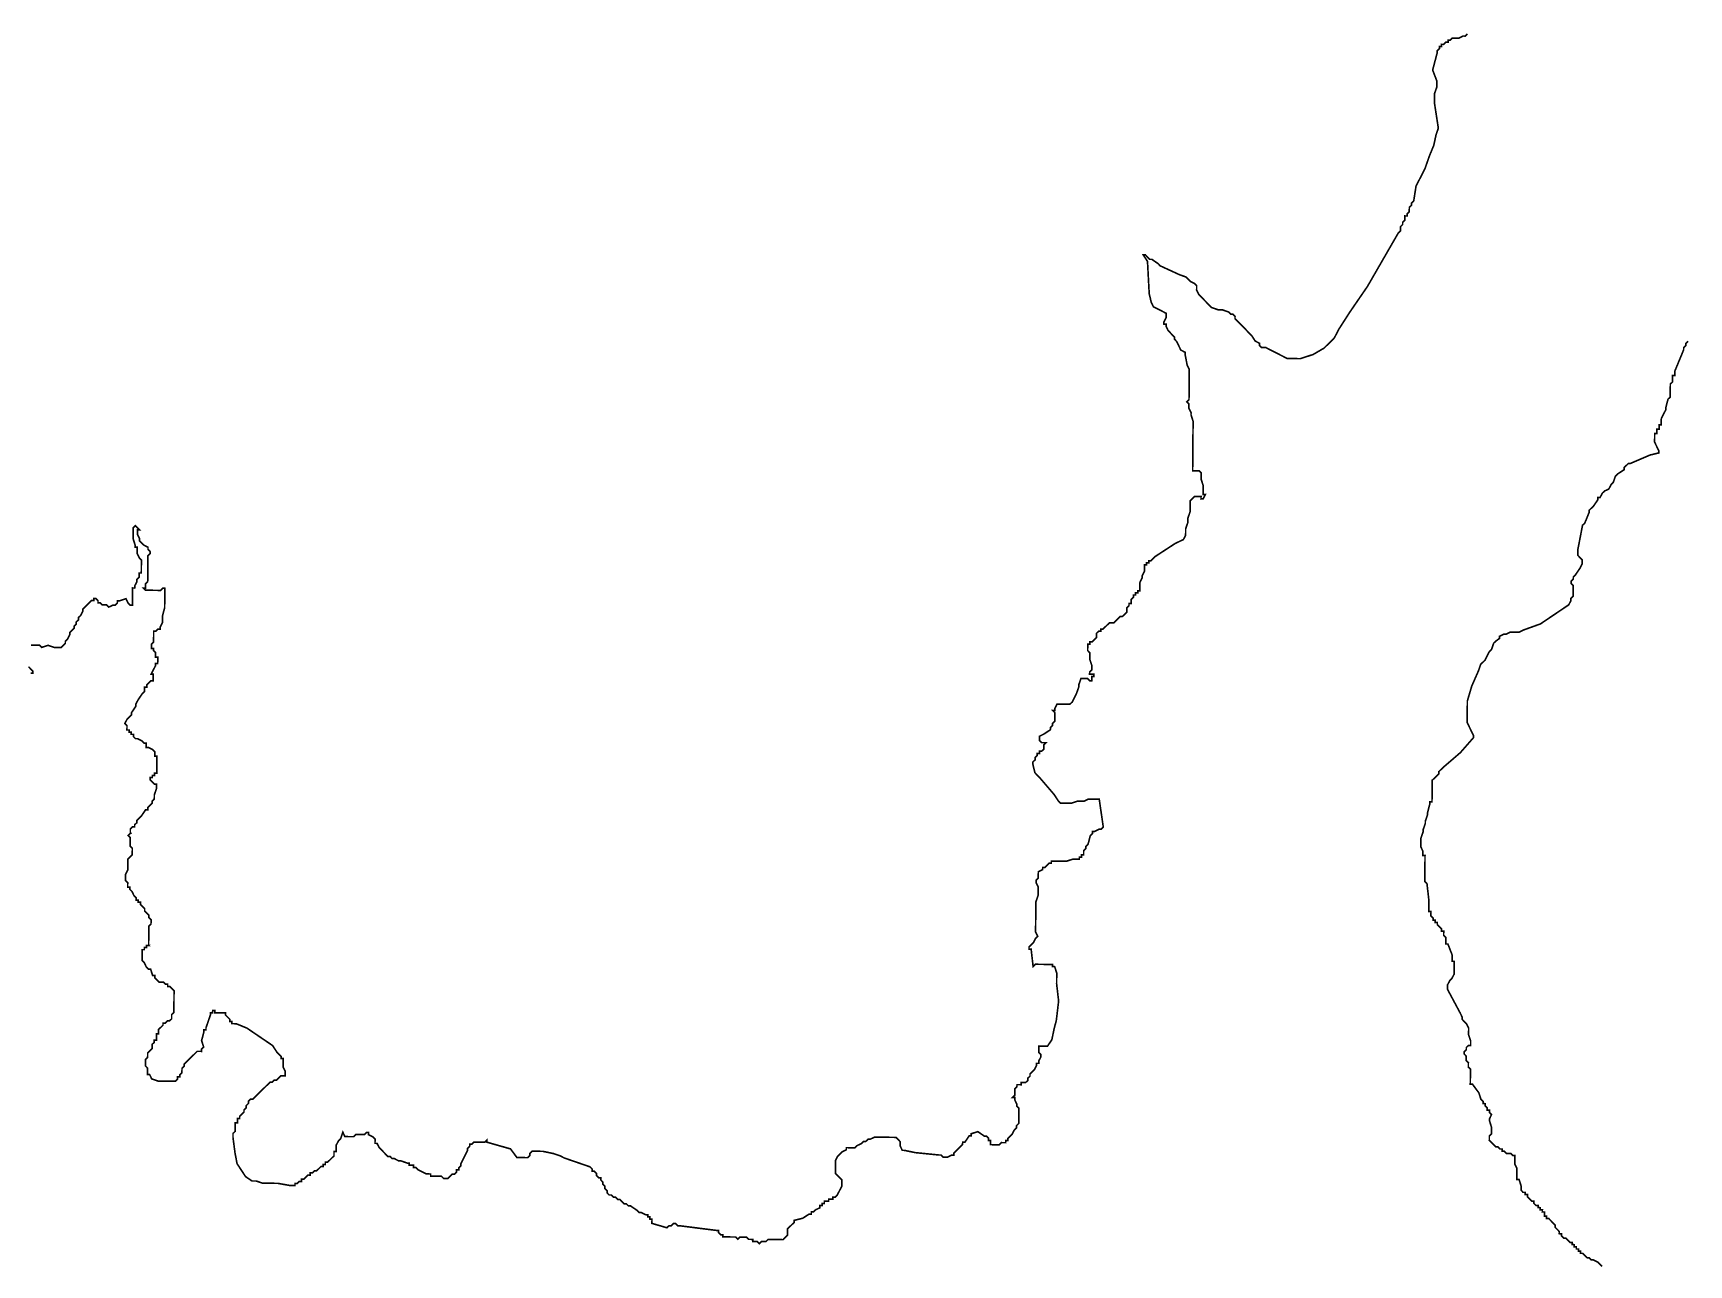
# Model space of a CAD drawing. Header units: metres. Extents: x 273899 to 302286, y 1977397 to 2102169.
# Drawn here: x 298751 to 301835, y 1989473 to 1991768 of the extents above; entities that cross this region are included whole.
import ezdxf

# ---------------------------------------------------------------- set-up
doc = ezdxf.new("R2010")
doc.units = ezdxf.units.M
doc.header["$MEASUREMENT"] = 0
doc.layers.add('HAZARDS LINE', color=1, linetype='Continuous')

msp = doc.modelspace()

# ---------------------------------------------------------------- linework, layer by layer
at = {"layer": 'HAZARDS LINE', "lineweight": 18}
for points in [[(301422.6, 1991766.1, 3.01, 3.01, 0), (301418.5, 1991762.1, 3.01, 3.01, 0), (301414.5, 1991762.2, 3.01, 3.01, 0), (301406.4, 1991758.3, 3.01, 3.01, 0), (301394.4, 1991758.4, 3.01, 3.01, 0), (301390.4, 1991754.5, 3.01, 3.01, 0), (301386.3, 1991754.5, 3.01, 3.01, 0), (301386.3, 1991750.5, 3.01, 3.01, 0), (301382.3, 1991750.6, 3.01, 3.01, 0), (301378.2, 1991746.6, 3.01, 3.01, 0), (301374.2, 1991746.7, 3.01, 3.01, 0), (301374.2, 1991742.7, 3.01, 3.01, 0), (301370.2, 1991742.7, 3.01, 3.01, 0), (301370.1, 1991738.7, 3.01, 3.01, 0), (301366.1, 1991734.8, 3.01, 3.01, 0), (301366, 1991730.7, 3.01, 3.01, 0), (301357.6, 1991698.8, 3.01, 3.01, 0), (301365.3, 1991678.7, 3.01, 3.01, 0), (301365.2, 1991666.6, 3.01, 3.01, 0), (301361, 1991654.7, 3.01, 3.01, 0), (301360.8, 1991638.6, 3.01, 3.01, 0), (301364.5, 1991614.5, 3.01, 3.01, 0), (301368.2, 1991590.5, 3.01, 3.01, 0), (301364, 1991578.5, 3.01, 3.01, 0), (301359.7, 1991558.5, 3.01, 3.01, 0), (301351.5, 1991538.6, 3.01, 3.01, 0), (301343.1, 1991514.6, 3.01, 3.01, 0), (301326.7, 1991482.8, 3.01, 3.01, 0), (301322.3, 1991454.8, 3.01, 3.01, 0), (301318.3, 1991450.8, 3.01, 3.01, 0), (301318.2, 1991446.8, 3.01, 3.01, 0), (301314.2, 1991442.9, 3.01, 3.01, 0), (301314, 1991434.9, 3.01, 3.01, 0), (301310, 1991430.9, 3.01, 3.01, 0), (301309.9, 1991426.9, 3.01, 3.01, 0), (301305.9, 1991427, 3.01, 3.01, 0), (301305.8, 1991418.9, 3.01, 3.01, 0), (301301.8, 1991415, 3.01, 3.01, 0), (301301.7, 1991411, 3.01, 3.01, 0), (301297.7, 1991407, 3.01, 3.01, 0), (301297.5, 1991399, 3.01, 3.01, 0), (301293.5, 1991395.1, 3.01, 3.01, 0), (301236.1, 1991295.6, 3.01, 3.01, 0), (301203.4, 1991248, 3.01, 3.01, 0), (301183, 1991216.2, 3.01, 3.01, 0), (301174.7, 1991200.2, 3.01, 3.01, 0), (301171.4, 1991196.7, 3.01, 3.01, 0), (301155.3, 1991180.8, 3.01, 3.01, 0), (301135.1, 1991169, 3.01, 3.01, 0), (301111, 1991161.2, 3.01, 3.01, 0), (301086.9, 1991161.4, 3.01, 3.01, 0), (301079, 1991165.5, 3.01, 3.01, 0), (301063, 1991173.6, 3.01, 3.01, 0), (301047.1, 1991181.8, 3.01, 3.01, 0), (301039, 1991181.9, 3.01, 3.01, 0), (301035.1, 1991185.9, 3.01, 3.01, 0), (301035.1, 1991189.9, 3.01, 3.01, 0), (301027.1, 1991194, 3.01, 3.01, 0), (301021.1, 1991203.5, 3.01, 3.01, 0), (301017.2, 1991207.5, 3.01, 3.01, 0), (301009.3, 1991215.7, 3.01, 3.01, 0), (301001.4, 1991223.8, 3.01, 3.01, 0), (300997.4, 1991227.8, 3.01, 3.01, 0), (300989.5, 1991236, 3.01, 3.01, 0), (300989.6, 1991240, 3.01, 3.01, 0), (300985.6, 1991244, 3.01, 3.01, 0), (300981.6, 1991244.1, 3.01, 3.01, 0), (300977.6, 1991248.1, 3.01, 3.01, 0), (300965.7, 1991252.3, 3.01, 3.01, 0), (300957.7, 1991252.4, 3.01, 3.01, 0), (300945.7, 1991256.6, 3.01, 3.01, 0), (300925.9, 1991276.9, 3.01, 3.01, 0), (300922, 1991280.9, 3.01, 3.01, 0), (300918.1, 1991289, 3.01, 3.01, 0), (300918.2, 1991297, 3.01, 3.01, 0), (300914.2, 1991301.1, 3.01, 3.01, 0), (300906.3, 1991305.2, 3.01, 3.01, 0), (300898.4, 1991313.3, 3.01, 3.01, 0), (300886.4, 1991317.5, 3.01, 3.01, 0), (300850.5, 1991334, 3.01, 3.01, 0), (300846.6, 1991338, 3.01, 3.01, 0), (300834.7, 1991346.2, 3.01, 3.01, 0), (300830.7, 1991346.2, 3.01, 3.01, 0), (300826.7, 1991350.3, 3.01, 3.01, 0), (300822.8, 1991354.4, 3.01, 3.01, 0), (300818.8, 1991354.4, 3.01, 3.01, 0), (300826.6, 1991342.3, 3.01, 3.01, 0), (300829.8, 1991282.1, 3.01, 3.01, 0), (300833.6, 1991266.1, 3.01, 3.01, 0), (300837.5, 1991258, 3.01, 3.01, 0), (300845.5, 1991253.9, 3.01, 3.01, 0), (300861.4, 1991245.7, 3.01, 3.01, 0), (300861.3, 1991237.6, 3.01, 3.01, 0), (300857.2, 1991229.7, 3.01, 3.01, 0), (300857.1, 1991225.7, 3.01, 3.01, 0), (300861.2, 1991225.6, 3.01, 3.01, 0), (300861.1, 1991221.6, 3.01, 3.01, 0), (300865, 1991213.5, 3.01, 3.01, 0), (300869, 1991209.5, 3.01, 3.01, 0), (300872.9, 1991205.4, 3.01, 3.01, 0), (300876.9, 1991201.4, 3.01, 3.01, 0), (300876.8, 1991197.4, 3.01, 3.01, 0), (300880.8, 1991193.3, 3.01, 3.01, 0), (300888.7, 1991177.2, 3.01, 3.01, 0), (300896.7, 1991173.1, 3.01, 3.01, 0), (300896.6, 1991169.1, 3.01, 3.01, 0), (300900.5, 1991149.1, 3.01, 3.01, 0), (300904.4, 1991141, 3.01, 3.01, 0), (300903.9, 1991084.9, 3.01, 3.01, 0), (300899.8, 1991080.9, 3.01, 3.01, 0), (300903.8, 1991076.9, 3.01, 3.01, 0), (300903.7, 1991068.8, 3.01, 3.01, 0), (300907.7, 1991060.8, 3.01, 3.01, 0), (300907.6, 1991056.8, 3.01, 3.01, 0), (300911.5, 1991044.7, 3.01, 3.01, 0), (300910.7, 1990952.5, 3.01, 3.01, 0), (300922.7, 1990952.4, 3.01, 3.01, 0), (300926.7, 1990948.4, 3.01, 3.01, 0), (300926.6, 1990936.3, 3.01, 3.01, 0), (300930.5, 1990924.3, 3.01, 3.01, 0), (300930.3, 1990908.2, 3.01, 3.01, 0), (300934.3, 1990908.2, 3.01, 3.01, 0), (300930.2, 1990900.2, 3.01, 3.01, 0), (300926.2, 1990900.3, 3.01, 3.01, 0), (300926.3, 1990904.3, 3.01, 3.01, 0), (300914.2, 1990904.4, 3.01, 3.01, 0), (300910.2, 1990900.4, 3.01, 3.01, 0), (300906.2, 1990896.4, 3.01, 3.01, 0), (300906, 1990876.4, 3.01, 3.01, 0), (300901.9, 1990864.4, 3.01, 3.01, 0), (300901.8, 1990856.4, 3.01, 3.01, 0), (300897.7, 1990844.4, 3.01, 3.01, 0), (300897.6, 1990832.4, 3.01, 3.01, 0), (300893.5, 1990824.4, 3.01, 3.01, 0), (300877.4, 1990816.5, 3.01, 3.01, 0), (300841.1, 1990792.8, 3.01, 3.01, 0), (300833, 1990784.9, 3.01, 3.01, 0), (300829, 1990784.9, 3.01, 3.01, 0), (300828.9, 1990780.9, 3.01, 3.01, 0), (300824.9, 1990780.9, 3.01, 3.01, 0), (300824.9, 1990776.9, 3.01, 3.01, 0), (300820.9, 1990777, 3.01, 3.01, 0), (300820.8, 1990764.9, 3.01, 3.01, 0), (300816.7, 1990757, 3.01, 3.01, 0), (300816.7, 1990752.9, 3.01, 3.01, 0), (300812.6, 1990745, 3.01, 3.01, 0), (300812.4, 1990728.9, 3.01, 3.01, 0), (300808.4, 1990729, 3.01, 3.01, 0), (300808.4, 1990725, 3.01, 3.01, 0), (300804.4, 1990725, 3.01, 3.01, 0), (300804.3, 1990721, 3.01, 3.01, 0), (300800.3, 1990721, 3.01, 3.01, 0), (300800.3, 1990717, 3.01, 3.01, 0), (300796.3, 1990713, 3.01, 3.01, 0), (300796.2, 1990705, 3.01, 3.01, 0), (300792.2, 1990705.1, 3.01, 3.01, 0), (300792.1, 1990701.1, 3.01, 3.01, 0), (300788.1, 1990697.1, 3.01, 3.01, 0), (300788, 1990689.1, 3.01, 3.01, 0), (300784, 1990685.1, 3.01, 3.01, 0), (300779.9, 1990681.1, 3.01, 3.01, 0), (300775.9, 1990681.2, 3.01, 3.01, 0), (300771.9, 1990677.2, 3.01, 3.01, 0), (300767.8, 1990673.2, 3.01, 3.01, 0), (300763.8, 1990669.2, 3.01, 3.01, 0), (300755.8, 1990669.3, 3.01, 3.01, 0), (300751.7, 1990665.3, 3.01, 3.01, 0), (300743.6, 1990657.4, 3.01, 3.01, 0), (300739.6, 1990657.4, 3.01, 3.01, 0), (300739.6, 1990653.4, 3.01, 3.01, 0), (300735.6, 1990653.5, 3.01, 3.01, 0), (300731.5, 1990649.5, 3.01, 3.01, 0), (300731.5, 1990641.5, 3.01, 3.01, 0), (300727.4, 1990637.5, 3.01, 3.01, 0), (300723.4, 1990633.5, 3.01, 3.01, 0), (300719.4, 1990633.6, 3.01, 3.01, 0), (300719.3, 1990629.6, 3.01, 3.01, 0), (300715.3, 1990629.6, 3.01, 3.01, 0), (300715.2, 1990617.6, 3.01, 3.01, 0), (300719.2, 1990613.5, 3.01, 3.01, 0), (300719.1, 1990601.5, 3.01, 3.01, 0), (300723, 1990589.4, 3.01, 3.01, 0), (300722.9, 1990581.4, 3.01, 3.01, 0), (300718.9, 1990577.5, 3.01, 3.01, 0), (300718.8, 1990573.4, 3.01, 3.01, 0), (300726.8, 1990573.4, 3.01, 3.01, 0), (300726.8, 1990569.4, 3.01, 3.01, 0), (300722.8, 1990569.4, 3.01, 3.01, 0), (300722.7, 1990561.4, 3.01, 3.01, 0), (300718.7, 1990561.4, 3.01, 3.01, 0), (300714.7, 1990565.5, 3.01, 3.01, 0), (300702.7, 1990565.6, 3.01, 3.01, 0), (300698.6, 1990553.6, 3.01, 3.01, 0), (300698.6, 1990549.6, 3.01, 3.01, 0), (300694.4, 1990537.6, 3.01, 3.01, 0), (300690.4, 1990529.6, 3.01, 3.01, 0), (300686.3, 1990521.6, 3.01, 3.01, 0), (300682.2, 1990517.7, 3.01, 3.01, 0), (300658.2, 1990517.9, 3.01, 3.01, 0), (300654.1, 1990509.9, 3.01, 3.01, 0), (300654.1, 1990505.9, 3.01, 3.01, 0), (300650.1, 1990505.9, 3.01, 3.01, 0), (300654, 1990501.9, 3.01, 3.01, 0), (300653.9, 1990485.8, 3.01, 3.01, 0), (300649.8, 1990481.9, 3.01, 3.01, 0), (300649.8, 1990477.9, 3.01, 3.01, 0), (300645.8, 1990473.9, 3.01, 3.01, 0), (300645.7, 1990469.9, 3.01, 3.01, 0), (300633.6, 1990462, 3.01, 3.01, 0), (300625.6, 1990458, 3.01, 3.01, 0), (300625.5, 1990450, 3.01, 3.01, 0), (300629.5, 1990446, 3.01, 3.01, 0), (300637.5, 1990445.9, 3.01, 3.01, 0), (300633.4, 1990441.9, 3.01, 3.01, 0), (300633.4, 1990433.9, 3.01, 3.01, 0), (300629.3, 1990429.9, 3.01, 3.01, 0), (300625.3, 1990430, 3.01, 3.01, 0), (300625.3, 1990426, 3.01, 3.01, 0), (300621.3, 1990426, 3.01, 3.01, 0), (300621.2, 1990422, 3.01, 3.01, 0), (300617.2, 1990418, 3.01, 3.01, 0), (300617.2, 1990414, 3.01, 3.01, 0), (300613.1, 1990410, 3.01, 3.01, 0), (300613.1, 1990406, 3.01, 3.01, 0), (300616.9, 1990390, 3.01, 3.01, 0), (300620.9, 1990385.9, 3.01, 3.01, 0), (300624.9, 1990381.9, 3.01, 3.01, 0), (300652.6, 1990349.6, 3.01, 3.01, 0), (300660.5, 1990337.5, 3.01, 3.01, 0), (300664.5, 1990333.4, 3.01, 3.01, 0), (300684.6, 1990333.2, 3.01, 3.01, 0), (300696.6, 1990337.1, 3.01, 3.01, 0), (300708.6, 1990337, 3.01, 3.01, 0), (300716.7, 1990340.9, 3.01, 3.01, 0), (300736.7, 1990340.8, 3.01, 3.01, 0), (300744.3, 1990288.6, 3.01, 3.01, 0), (300740.2, 1990284.6, 3.01, 3.01, 0), (300736.2, 1990284.6, 3.01, 3.01, 0), (300728.2, 1990280.7, 3.01, 3.01, 0), (300724.2, 1990280.7, 3.01, 3.01, 0), (300724.1, 1990276.7, 3.01, 3.01, 0), (300720.1, 1990272.8, 3.01, 3.01, 0), (300715.9, 1990256.8, 3.01, 3.01, 0), (300711.9, 1990252.8, 3.01, 3.01, 0), (300711.8, 1990248.8, 3.01, 3.01, 0), (300707.8, 1990244.8, 3.01, 3.01, 0), (300707.7, 1990236.8, 3.01, 3.01, 0), (300703.7, 1990236.8, 3.01, 3.01, 0), (300703.7, 1990232.8, 3.01, 3.01, 0), (300699.7, 1990232.9, 3.01, 3.01, 0), (300699.6, 1990228.9, 3.01, 3.01, 0), (300687.6, 1990229, 3.01, 3.01, 0), (300675.5, 1990225.1, 3.01, 3.01, 0), (300647.5, 1990225.3, 3.01, 3.01, 0), (300647.5, 1990221.3, 3.01, 3.01, 0), (300643.4, 1990221.4, 3.01, 3.01, 0), (300639.4, 1990217.4, 3.01, 3.01, 0), (300635.4, 1990213.4, 3.01, 3.01, 0), (300631.4, 1990213.4, 3.01, 3.01, 0), (300631.3, 1990209.4, 3.01, 3.01, 0), (300623.3, 1990205.5, 3.01, 3.01, 0), (300623.2, 1990193.5, 3.01, 3.01, 0), (300619.1, 1990189.5, 3.01, 3.01, 0), (300619.1, 1990185.5, 3.01, 3.01, 0), (300623, 1990177.4, 3.01, 3.01, 0), (300622.9, 1990161.4, 3.01, 3.01, 0), (300618.7, 1990149.4, 3.01, 3.01, 0), (300618.2, 1990093.3, 3.01, 3.01, 0), (300622.2, 1990085.2, 3.01, 3.01, 0), (300618.1, 1990081.3, 3.01, 3.01, 0), (300614, 1990073.3, 3.01, 3.01, 0), (300610, 1990069.3, 3.01, 3.01, 0), (300605.9, 1990065.4, 3.01, 3.01, 0), (300605.9, 1990061.3, 3.01, 3.01, 0), (300609.9, 1990061.3, 3.01, 3.01, 0), (300613.6, 1990029.2, 3.01, 3.01, 0), (300617.7, 1990033.2, 3.01, 3.01, 0), (300649.7, 1990032.9, 3.01, 3.01, 0), (300649.7, 1990028.9, 3.01, 3.01, 0), (300653.7, 1990028.8, 3.01, 3.01, 0), (300657.6, 1990016.8, 3.01, 3.01, 0), (300657.4, 1989996.7, 3.01, 3.01, 0), (300661.1, 1989964.6, 3.01, 3.01, 0), (300656.8, 1989928.6, 3.01, 3.01, 0), (300652.6, 1989912.6, 3.01, 3.01, 0), (300648.5, 1989892.6, 3.01, 3.01, 0), (300640.3, 1989880.6, 3.01, 3.01, 0), (300624.3, 1989880.8, 3.01, 3.01, 0), (300624.2, 1989868.8, 3.01, 3.01, 0), (300628.2, 1989864.7, 3.01, 3.01, 0), (300628.1, 1989860.7, 3.01, 3.01, 0), (300624, 1989852.7, 3.01, 3.01, 0), (300624, 1989848.7, 3.01, 3.01, 0), (300620, 1989848.7, 3.01, 3.01, 0), (300620, 1989844.7, 3.01, 3.01, 0), (300615.9, 1989836.8, 3.01, 3.01, 0), (300607.8, 1989828.8, 3.01, 3.01, 0), (300607.8, 1989824.8, 3.01, 3.01, 0), (300603.7, 1989820.8, 3.01, 3.01, 0), (300603.7, 1989816.8, 3.01, 3.01, 0), (300599.6, 1989812.9, 3.01, 3.01, 0), (300591.6, 1989812.9, 3.01, 3.01, 0), (300591.6, 1989808.9, 3.01, 3.01, 0), (300583.6, 1989809, 3.01, 3.01, 0), (300583.5, 1989805, 3.01, 3.01, 0), (300579.5, 1989801, 3.01, 3.01, 0), (300579.4, 1989789, 3.01, 3.01, 0), (300575.3, 1989785, 3.01, 3.01, 0), (300579.3, 1989785, 3.01, 3.01, 0), (300579.3, 1989781, 3.01, 3.01, 0), (300583.2, 1989772.9, 3.01, 3.01, 0), (300583.2, 1989768.9, 3.01, 3.01, 0), (300587.2, 1989764.9, 3.01, 3.01, 0), (300586.9, 1989736.8, 3.01, 3.01, 0), (300582.9, 1989732.8, 3.01, 3.01, 0), (300582.8, 1989728.8, 3.01, 3.01, 0), (300578.8, 1989724.9, 3.01, 3.01, 0), (300574.7, 1989716.9, 3.01, 3.01, 0), (300570.7, 1989712.9, 3.01, 3.01, 0), (300566.6, 1989708.9, 3.01, 3.01, 0), (300566.6, 1989704.9, 3.01, 3.01, 0), (300562.6, 1989705, 3.01, 3.01, 0), (300562.5, 1989700.9, 3.01, 3.01, 0), (300554.5, 1989701, 3.01, 3.01, 0), (300550.5, 1989697, 3.01, 3.01, 0), (300534.4, 1989697.2, 3.01, 3.01, 0), (300534.5, 1989705.2, 3.01, 3.01, 0), (300530.5, 1989705.2, 3.01, 3.01, 0), (300530.5, 1989709.3, 3.01, 3.01, 0), (300526.6, 1989713.3, 3.01, 3.01, 0), (300522.6, 1989713.3, 3.01, 3.01, 0), (300510.6, 1989721.5, 3.01, 3.01, 0), (300498.5, 1989717.6, 3.01, 3.01, 0), (300498.5, 1989713.6, 3.01, 3.01, 0), (300494.5, 1989713.6, 3.01, 3.01, 0), (300486.4, 1989701.6, 3.01, 3.01, 0), (300482.4, 1989701.7, 3.01, 3.01, 0), (300482.3, 1989697.7, 3.01, 3.01, 0), (300466.2, 1989681.8, 3.01, 3.01, 0), (300466.1, 1989677.8, 3.01, 3.01, 0), (300462.1, 1989677.8, 3.01, 3.01, 0), (300454.1, 1989673.9, 3.01, 3.01, 0), (300446, 1989674, 3.01, 3.01, 0), (300442.1, 1989678, 3.01, 3.01, 0), (300438.1, 1989678, 3.01, 3.01, 0), (300394, 1989682.4, 3.01, 3.01, 0), (300374, 1989686.6, 3.01, 3.01, 0), (300370, 1989686.7, 3.01, 3.01, 0), (300366.1, 1989694.7, 3.01, 3.01, 0), (300366.1, 1989702.7, 3.01, 3.01, 0), (300362.2, 1989706.8, 3.01, 3.01, 0), (300358.2, 1989710.8, 3.01, 3.01, 0), (300318.1, 1989711.2, 3.01, 3.01, 0), (300310.1, 1989707.3, 3.01, 3.01, 0), (300306.1, 1989707.3, 3.01, 3.01, 0), (300302, 1989703.3, 3.01, 3.01, 0), (300298, 1989703.4, 3.01, 3.01, 0), (300294, 1989699.4, 3.01, 3.01, 0), (300285.9, 1989695.5, 3.01, 3.01, 0), (300281.9, 1989691.5, 3.01, 3.01, 0), (300265.8, 1989691.6, 3.01, 3.01, 0), (300265.8, 1989687.6, 3.01, 3.01, 0), (300257.7, 1989683.7, 3.01, 3.01, 0), (300253.7, 1989679.7, 3.01, 3.01, 0), (300249.7, 1989675.7, 3.01, 3.01, 0), (300245.6, 1989667.8, 3.01, 3.01, 0), (300245.4, 1989643.7, 3.01, 3.01, 0), (300249.3, 1989639.7, 3.01, 3.01, 0), (300253.3, 1989635.6, 3.01, 3.01, 0), (300257.3, 1989631.6, 3.01, 3.01, 0), (300257.2, 1989619.6, 3.01, 3.01, 0), (300249, 1989603.6, 3.01, 3.01, 0), (300245, 1989599.6, 3.01, 3.01, 0), (300240.9, 1989599.7, 3.01, 3.01, 0), (300240.9, 1989595.7, 3.01, 3.01, 0), (300232.9, 1989595.7, 3.01, 3.01, 0), (300232.9, 1989591.7, 3.01, 3.01, 0), (300224.8, 1989591.8, 3.01, 3.01, 0), (300224.8, 1989587.8, 3.01, 3.01, 0), (300220.8, 1989587.8, 3.01, 3.01, 0), (300220.8, 1989583.8, 3.01, 3.01, 0), (300216.7, 1989583.8, 3.01, 3.01, 0), (300216.7, 1989579.8, 3.01, 3.01, 0), (300208.7, 1989575.9, 3.01, 3.01, 0), (300204.6, 1989571.9, 3.01, 3.01, 0), (300200.6, 1989572, 3.01, 3.01, 0), (300200.6, 1989568, 3.01, 3.01, 0), (300196.6, 1989568, 3.01, 3.01, 0), (300184.5, 1989560.1, 3.01, 3.01, 0), (300168.4, 1989556.2, 3.01, 3.01, 0), (300168.4, 1989552.2, 3.01, 3.01, 0), (300160.3, 1989544.3, 3.01, 3.01, 0), (300156.2, 1989540.3, 3.01, 3.01, 0), (300156.1, 1989528.3, 3.01, 3.01, 0), (300152.1, 1989524.3, 3.01, 3.01, 0), (300148, 1989520.3, 3.01, 3.01, 0), (300120, 1989520.6, 3.01, 3.01, 0), (300115.9, 1989516.6, 3.01, 3.01, 0), (300107.9, 1989516.7, 3.01, 3.01, 0), (300103.9, 1989512.7, 3.01, 3.01, 0), (300099.9, 1989516.8, 3.01, 3.01, 0), (300091.9, 1989516.8, 3.01, 3.01, 0), (300091.9, 1989520.8, 3.01, 3.01, 0), (300083.9, 1989520.9, 3.01, 3.01, 0), (300079.9, 1989525, 3.01, 3.01, 0), (300067.9, 1989525.1, 3.01, 3.01, 0), (300063.9, 1989521.1, 3.01, 3.01, 0), (300059.9, 1989525.2, 3.01, 3.01, 0), (300035.8, 1989525.4, 3.01, 3.01, 0), (300035.9, 1989529.4, 3.01, 3.01, 0), (300031.9, 1989529.4, 3.01, 3.01, 0), (300027.9, 1989533.5, 3.01, 3.01, 0), (300027.9, 1989537.5, 3.01, 3.01, 0), (300023.9, 1989537.5, 3.01, 3.01, 0), (299955.9, 1989546.1, 3.01, 3.01, 0), (299951.9, 1989546.2, 3.01, 3.01, 0), (299947.9, 1989550.2, 3.01, 3.01, 0), (299943.9, 1989550.3, 3.01, 3.01, 0), (299939.8, 1989546.3, 3.01, 3.01, 0), (299935.8, 1989546.3, 3.01, 3.01, 0), (299931.8, 1989542.4, 3.01, 3.01, 0), (299903.8, 1989550.6, 3.01, 3.01, 0), (299903.9, 1989558.6, 3.01, 3.01, 0), (299899.9, 1989558.7, 3.01, 3.01, 0), (299899.9, 1989562.7, 3.01, 3.01, 0), (299895.9, 1989562.7, 3.01, 3.01, 0), (299895.9, 1989566.7, 3.01, 3.01, 0), (299891.9, 1989566.8, 3.01, 3.01, 0), (299883.9, 1989570.9, 3.01, 3.01, 0), (299879.9, 1989570.9, 3.01, 3.01, 0), (299876, 1989574.9, 3.01, 3.01, 0), (299864, 1989583.1, 3.01, 3.01, 0), (299860, 1989583.1, 3.01, 3.01, 0), (299856, 1989587.1, 3.01, 3.01, 0), (299852, 1989587.2, 3.01, 3.01, 0), (299848.1, 1989591.2, 3.01, 3.01, 0), (299844.1, 1989595.3, 3.01, 3.01, 0), (299840.1, 1989595.3, 3.01, 3.01, 0), (299836.1, 1989599.4, 3.01, 3.01, 0), (299832.1, 1989599.4, 3.01, 3.01, 0), (299828.1, 1989603.4, 3.01, 3.01, 0), (299824.1, 1989603.5, 3.01, 3.01, 0), (299820.2, 1989607.5, 3.01, 3.01, 0), (299820.2, 1989611.5, 3.01, 3.01, 0), (299816.2, 1989615.6, 3.01, 3.01, 0), (299816.3, 1989619.6, 3.01, 3.01, 0), (299812.3, 1989623.6, 3.01, 3.01, 0), (299812.3, 1989627.6, 3.01, 3.01, 0), (299808.4, 1989631.7, 3.01, 3.01, 0), (299808.4, 1989635.7, 3.01, 3.01, 0), (299804.4, 1989635.7, 3.01, 3.01, 0), (299800.4, 1989639.8, 3.01, 3.01, 0), (299800.4, 1989643.8, 3.01, 3.01, 0), (299796.5, 1989647.8, 3.01, 3.01, 0), (299792.5, 1989647.9, 3.01, 3.01, 0), (299792.5, 1989651.9, 3.01, 3.01, 0), (299788.5, 1989655.9, 3.01, 3.01, 0), (299740.6, 1989672.4, 3.01, 3.01, 0), (299732.6, 1989676.5, 3.01, 3.01, 0), (299720.6, 1989680.6, 3.01, 3.01, 0), (299700.6, 1989684.8, 3.01, 3.01, 0), (299680.6, 1989685, 3.01, 3.01, 0), (299676.5, 1989681, 3.01, 3.01, 0), (299676.5, 1989677, 3.01, 3.01, 0), (299672.4, 1989673, 3.01, 3.01, 0), (299652.4, 1989673.2, 3.01, 3.01, 0), (299640.5, 1989689.3, 3.01, 3.01, 0), (299596.6, 1989701.8, 3.01, 3.01, 0), (299596.6, 1989705.8, 3.01, 3.01, 0), (299592.5, 1989701.8, 3.01, 3.01, 0), (299572.5, 1989702, 3.01, 3.01, 0), (299568.5, 1989698, 3.01, 3.01, 0), (299564.5, 1989698.1, 3.01, 3.01, 0), (299564.4, 1989694.1, 3.01, 3.01, 0), (299560.4, 1989690.1, 3.01, 3.01, 0), (299560.3, 1989686.1, 3.01, 3.01, 0), (299548.1, 1989662.1, 3.01, 3.01, 0), (299548.1, 1989658.1, 3.01, 3.01, 0), (299544, 1989654.1, 3.01, 3.01, 0), (299544, 1989650.1, 3.01, 3.01, 0), (299540, 1989650.2, 3.01, 3.01, 0), (299539.9, 1989646.2, 3.01, 3.01, 0), (299535.9, 1989642.2, 3.01, 3.01, 0), (299531.9, 1989642.2, 3.01, 3.01, 0), (299527.8, 1989638.3, 3.01, 3.01, 0), (299523.8, 1989634.3, 3.01, 3.01, 0), (299515.8, 1989634.4, 3.01, 3.01, 0), (299511.8, 1989638.4, 3.01, 3.01, 0), (299491.8, 1989638.6, 3.01, 3.01, 0), (299491.8, 1989642.6, 3.01, 3.01, 0), (299483.8, 1989642.7, 3.01, 3.01, 0), (299475.8, 1989646.8, 3.01, 3.01, 0), (299467.8, 1989650.8, 3.01, 3.01, 0), (299463.9, 1989654.9, 3.01, 3.01, 0), (299459.8, 1989654.9, 3.01, 3.01, 0), (299459.9, 1989658.9, 3.01, 3.01, 0), (299451.9, 1989659, 3.01, 3.01, 0), (299451.9, 1989663, 3.01, 3.01, 0), (299447.9, 1989663, 3.01, 3.01, 0), (299435.9, 1989667.2, 3.01, 3.01, 0), (299431.9, 1989667.2, 3.01, 3.01, 0), (299423.9, 1989671.3, 3.01, 3.01, 0), (299419.9, 1989671.3, 3.01, 3.01, 0), (299415.9, 1989675.4, 3.01, 3.01, 0), (299411.9, 1989675.4, 3.01, 3.01, 0), (299408, 1989679.4, 3.01, 3.01, 0), (299404, 1989683.5, 3.01, 3.01, 0), (299396.1, 1989691.6, 3.01, 3.01, 0), (299392.1, 1989699.6, 3.01, 3.01, 0), (299388.1, 1989699.7, 3.01, 3.01, 0), (299388.2, 1989707.7, 3.01, 3.01, 0), (299384.2, 1989711.7, 3.01, 3.01, 0), (299376.2, 1989715.8, 3.01, 3.01, 0), (299376.3, 1989719.8, 3.01, 3.01, 0), (299372.3, 1989719.9, 3.01, 3.01, 0), (299368.2, 1989715.9, 3.01, 3.01, 0), (299352.2, 1989716, 3.01, 3.01, 0), (299348.1, 1989712.1, 3.01, 3.01, 0), (299332.1, 1989712.2, 3.01, 3.01, 0), (299328.2, 1989720.3, 3.01, 3.01, 0), (299324.1, 1989708.3, 3.01, 3.01, 0), (299320, 1989704.3, 3.01, 3.01, 0), (299315.9, 1989696.3, 3.01, 3.01, 0), (299315.8, 1989684.3, 3.01, 3.01, 0), (299311.8, 1989684.3, 3.01, 3.01, 0), (299311.7, 1989676.3, 3.01, 3.01, 0), (299303.7, 1989668.4, 3.01, 3.01, 0), (299299.6, 1989664.4, 3.01, 3.01, 0), (299295.6, 1989664.4, 3.01, 3.01, 0), (299295.6, 1989660.4, 3.01, 3.01, 0), (299291.6, 1989660.5, 3.01, 3.01, 0), (299291.5, 1989656.5, 3.01, 3.01, 0), (299287.5, 1989656.5, 3.01, 3.01, 0), (299283.5, 1989652.5, 3.01, 3.01, 0), (299279.4, 1989648.6, 3.01, 3.01, 0), (299275.4, 1989648.6, 3.01, 3.01, 0), (299271.4, 1989644.6, 3.01, 3.01, 0), (299267.4, 1989644.7, 3.01, 3.01, 0), (299267.3, 1989640.6, 3.01, 3.01, 0), (299263.3, 1989640.7, 3.01, 3.01, 0), (299259.3, 1989636.7, 3.01, 3.01, 0), (299255.2, 1989632.7, 3.01, 3.01, 0), (299251.2, 1989632.8, 3.01, 3.01, 0), (299251.2, 1989628.8, 3.01, 3.01, 0), (299247.2, 1989628.8, 3.01, 3.01, 0), (299243.1, 1989624.8, 3.01, 3.01, 0), (299239.1, 1989624.9, 3.01, 3.01, 0), (299239.1, 1989620.9, 3.01, 3.01, 0), (299231.1, 1989620.9, 3.01, 3.01, 0), (299207.1, 1989625.2, 3.01, 3.01, 0), (299179, 1989625.4, 3.01, 3.01, 0), (299167, 1989629.5, 3.01, 3.01, 0), (299159, 1989629.6, 3.01, 3.01, 0), (299147.1, 1989637.7, 3.01, 3.01, 0), (299131.2, 1989661.9, 3.01, 3.01, 0), (299127.4, 1989682, 3.01, 3.01, 0), (299123.7, 1989710.1, 3.01, 3.01, 0), (299123.7, 1989718.1, 3.01, 3.01, 0), (299127.8, 1989722.1, 3.01, 3.01, 0), (299127.9, 1989738.1, 3.01, 3.01, 0), (299131.9, 1989738.1, 3.01, 3.01, 0), (299132, 1989746.1, 3.01, 3.01, 0), (299136, 1989746.1, 3.01, 3.01, 0), (299136.1, 1989750.1, 3.01, 3.01, 0), (299140.1, 1989754.1, 3.01, 3.01, 0), (299144.1, 1989758, 3.01, 3.01, 0), (299144.2, 1989762, 3.01, 3.01, 0), (299148.2, 1989766, 3.01, 3.01, 0), (299148.3, 1989770, 3.01, 3.01, 0), (299152.3, 1989774, 3.01, 3.01, 0), (299152.3, 1989778, 3.01, 3.01, 0), (299156.4, 1989782, 3.01, 3.01, 0), (299160.4, 1989781.9, 3.01, 3.01, 0), (299164.4, 1989785.9, 3.01, 3.01, 0), (299172.5, 1989793.9, 3.01, 3.01, 0), (299176.6, 1989797.8, 3.01, 3.01, 0), (299192.8, 1989813.7, 3.01, 3.01, 0), (299196.8, 1989813.7, 3.01, 3.01, 0), (299200.8, 1989817.6, 3.01, 3.01, 0), (299204.8, 1989817.6, 3.01, 3.01, 0), (299212.9, 1989825.6, 3.01, 3.01, 0), (299220.9, 1989825.5, 3.01, 3.01, 0), (299221, 1989833.5, 3.01, 3.01, 0), (299217.1, 1989841.5, 3.01, 3.01, 0), (299217.2, 1989857.6, 3.01, 3.01, 0), (299213.2, 1989857.6, 3.01, 3.01, 0), (299213.2, 1989861.6, 3.01, 3.01, 0), (299205.3, 1989869.7, 3.01, 3.01, 0), (299197.4, 1989881.8, 3.01, 3.01, 0), (299149.6, 1989914.3, 3.01, 3.01, 0), (299129.6, 1989922.5, 3.01, 3.01, 0), (299121.6, 1989922.6, 3.01, 3.01, 0), (299121.6, 1989926.6, 3.01, 3.01, 0), (299117.6, 1989926.6, 3.01, 3.01, 0), (299117.7, 1989930.7, 3.01, 3.01, 0), (299113.7, 1989934.7, 3.01, 3.01, 0), (299109.7, 1989938.7, 3.01, 3.01, 0), (299109.8, 1989942.8, 3.01, 3.01, 0), (299089.7, 1989942.9, 3.01, 3.01, 0), (299089.8, 1989946.9, 3.01, 3.01, 0), (299085.8, 1989947, 3.01, 3.01, 0), (299085.7, 1989943, 3.01, 3.01, 0), (299081.7, 1989943, 3.01, 3.01, 0), (299081.7, 1989939, 3.01, 3.01, 0), (299073.4, 1989915, 3.01, 3.01, 0), (299073.4, 1989911, 3.01, 3.01, 0), (299069.4, 1989911.1, 3.01, 3.01, 0), (299069.4, 1989907, 3.01, 3.01, 0), (299065.2, 1989891, 3.01, 3.01, 0), (299069.1, 1989879, 3.01, 3.01, 0), (299065.1, 1989875, 3.01, 3.01, 0), (299065, 1989871, 3.01, 3.01, 0), (299057, 1989871.1, 3.01, 3.01, 0), (299053, 1989867.1, 3.01, 3.01, 0), (299032.7, 1989847.2, 3.01, 3.01, 0), (299032.7, 1989843.2, 3.01, 3.01, 0), (299028.7, 1989839.3, 3.01, 3.01, 0), (299028.6, 1989831.2, 3.01, 3.01, 0), (299024.5, 1989827.3, 3.01, 3.01, 0), (299024.5, 1989823.3, 3.01, 3.01, 0), (299020.5, 1989823.3, 3.01, 3.01, 0), (299020.5, 1989819.3, 3.01, 3.01, 0), (299016.4, 1989815.3, 3.01, 3.01, 0), (298984.3, 1989815.6, 3.01, 3.01, 0), (298972.4, 1989819.7, 3.01, 3.01, 0), (298968.4, 1989827.8, 3.01, 3.01, 0), (298964.4, 1989827.8, 3.01, 3.01, 0), (298964.5, 1989839.9, 3.01, 3.01, 0), (298960.6, 1989843.9, 3.01, 3.01, 0), (298960.7, 1989855.9, 3.01, 3.01, 0), (298964.7, 1989859.9, 3.01, 3.01, 0), (298964.8, 1989867.9, 3.01, 3.01, 0), (298968.8, 1989871.9, 3.01, 3.01, 0), (298972.9, 1989875.9, 3.01, 3.01, 0), (298972.9, 1989883.9, 3.01, 3.01, 0), (298977, 1989887.8, 3.01, 3.01, 0), (298977, 1989891.9, 3.01, 3.01, 0), (298981, 1989891.8, 3.01, 3.01, 0), (298981.1, 1989903.8, 3.01, 3.01, 0), (298985.2, 1989903.8, 3.01, 3.01, 0), (298985.2, 1989911.8, 3.01, 3.01, 0), (298989.3, 1989915.8, 3.01, 3.01, 0), (298993.3, 1989919.8, 3.01, 3.01, 0), (298993.4, 1989923.8, 3.01, 3.01, 0), (298997.4, 1989923.7, 3.01, 3.01, 0), (299001.4, 1989927.7, 3.01, 3.01, 0), (299005.4, 1989927.7, 3.01, 3.01, 0), (299009.5, 1989931.6, 3.01, 3.01, 0), (299009.5, 1989939.7, 3.01, 3.01, 0), (299013.6, 1989943.6, 3.01, 3.01, 0), (299013.9, 1989983.7, 3.01, 3.01, 0), (299006, 1989991.8, 3.01, 3.01, 0), (299002, 1989991.8, 3.01, 3.01, 0), (299002, 1989995.9, 3.01, 3.01, 0), (298998, 1989995.9, 3.01, 3.01, 0), (298994, 1989999.9, 3.01, 3.01, 0), (298986, 1990000, 3.01, 3.01, 0), (298982.1, 1990004.1, 3.01, 3.01, 0), (298978.1, 1990008.1, 3.01, 3.01, 0), (298978.1, 1990012.1, 3.01, 3.01, 0), (298974.1, 1990012.1, 3.01, 3.01, 0), (298970.2, 1990024.2, 3.01, 3.01, 0), (298966.2, 1990024.2, 3.01, 3.01, 0), (298962.2, 1990028.3, 3.01, 3.01, 0), (298958.3, 1990036.3, 3.01, 3.01, 0), (298954.3, 1990040.4, 3.01, 3.01, 0), (298954.5, 1990060.4, 3.01, 3.01, 0), (298958.5, 1990060.4, 3.01, 3.01, 0), (298958.6, 1990064.4, 3.01, 3.01, 0), (298962.6, 1990064.4, 3.01, 3.01, 0), (298962.6, 1990068.4, 3.01, 3.01, 0), (298966.6, 1990068.3, 3.01, 3.01, 0), (298966.9, 1990104.4, 3.01, 3.01, 0), (298971, 1990108.4, 3.01, 3.01, 0), (298971.1, 1990116.4, 3.01, 3.01, 0), (298967.1, 1990120.4, 3.01, 3.01, 0), (298967.1, 1990124.5, 3.01, 3.01, 0), (298963.2, 1990128.5, 3.01, 3.01, 0), (298959.2, 1990132.5, 3.01, 3.01, 0), (298959.2, 1990136.6, 3.01, 3.01, 0), (298955.3, 1990140.6, 3.01, 3.01, 0), (298951.3, 1990144.6, 3.01, 3.01, 0), (298951.3, 1990148.7, 3.01, 3.01, 0), (298947.3, 1990148.7, 3.01, 3.01, 0), (298947.3, 1990152.7, 3.01, 3.01, 0), (298943.3, 1990152.7, 3.01, 3.01, 0), (298943.4, 1990156.7, 3.01, 3.01, 0), (298939.4, 1990160.8, 3.01, 3.01, 0), (298935.5, 1990168.8, 3.01, 3.01, 0), (298931.5, 1990172.9, 3.01, 3.01, 0), (298931.5, 1990176.9, 3.01, 3.01, 0), (298927.5, 1990176.9, 3.01, 3.01, 0), (298927.6, 1990185, 3.01, 3.01, 0), (298923.6, 1990189, 3.01, 3.01, 0), (298923.7, 1990201, 3.01, 3.01, 0), (298927.8, 1990209, 3.01, 3.01, 0), (298928, 1990229, 3.01, 3.01, 0), (298932.1, 1990233, 3.01, 3.01, 0), (298936.1, 1990237, 3.01, 3.01, 0), (298936.2, 1990249, 3.01, 3.01, 0), (298932.2, 1990253.1, 3.01, 3.01, 0), (298932.4, 1990269.1, 3.01, 3.01, 0), (298928.4, 1990273.1, 3.01, 3.01, 0), (298932.5, 1990277.1, 3.01, 3.01, 0), (298932.5, 1990285.1, 3.01, 3.01, 0), (298936.6, 1990289.1, 3.01, 3.01, 0), (298940.6, 1990289.1, 3.01, 3.01, 0), (298940.6, 1990293.1, 3.01, 3.01, 0), (298944.7, 1990297, 3.01, 3.01, 0), (298944.7, 1990301.1, 3.01, 3.01, 0), (298952.8, 1990309, 3.01, 3.01, 0), (298960.9, 1990320.9, 3.01, 3.01, 0), (298964.9, 1990320.9, 3.01, 3.01, 0), (298965, 1990324.9, 3.01, 3.01, 0), (298969, 1990328.9, 3.01, 3.01, 0), (298973, 1990332.9, 3.01, 3.01, 0), (298973.1, 1990336.9, 3.01, 3.01, 0), (298977.1, 1990340.8, 3.01, 3.01, 0), (298977.2, 1990348.9, 3.01, 3.01, 0), (298981.3, 1990360.8, 3.01, 3.01, 0), (298981.4, 1990368.9, 3.01, 3.01, 0), (298977.4, 1990368.9, 3.01, 3.01, 0), (298973.4, 1990372.9, 3.01, 3.01, 0), (298969.4, 1990377, 3.01, 3.01, 0), (298969.5, 1990381, 3.01, 3.01, 0), (298973.5, 1990381, 3.01, 3.01, 0), (298973.5, 1990385, 3.01, 3.01, 0), (298977.5, 1990384.9, 3.01, 3.01, 0), (298977.6, 1990388.9, 3.01, 3.01, 0), (298981.6, 1990388.9, 3.01, 3.01, 0), (298981.9, 1990421, 3.01, 3.01, 0), (298977.9, 1990421, 3.01, 3.01, 0), (298977.9, 1990429, 3.01, 3.01, 0), (298974, 1990433.1, 3.01, 3.01, 0), (298966, 1990437.2, 3.01, 3.01, 0), (298962, 1990437.2, 3.01, 3.01, 0), (298962.1, 1990445.2, 3.01, 3.01, 0), (298958, 1990445.2, 3.01, 3.01, 0), (298954.1, 1990449.3, 3.01, 3.01, 0), (298946.1, 1990453.4, 3.01, 3.01, 0), (298942.1, 1990453.4, 3.01, 3.01, 0), (298938.1, 1990457.5, 3.01, 3.01, 0), (298938.2, 1990461.5, 3.01, 3.01, 0), (298934.1, 1990461.5, 3.01, 3.01, 0), (298934.2, 1990465.5, 3.01, 3.01, 0), (298930.2, 1990465.5, 3.01, 3.01, 0), (298930.2, 1990469.6, 3.01, 3.01, 0), (298926.2, 1990469.6, 3.01, 3.01, 0), (298926.3, 1990477.6, 3.01, 3.01, 0), (298922.3, 1990481.7, 3.01, 3.01, 0), (298926.4, 1990489.6, 3.01, 3.01, 0), (298930.4, 1990493.6, 3.01, 3.01, 0), (298934.5, 1990497.6, 3.01, 3.01, 0), (298934.5, 1990501.6, 3.01, 3.01, 0), (298942.6, 1990513.5, 3.01, 3.01, 0), (298942.7, 1990517.5, 3.01, 3.01, 0), (298946.8, 1990525.5, 3.01, 3.01, 0), (298954.9, 1990537.5, 3.01, 3.01, 0), (298958.9, 1990541.5, 3.01, 3.01, 0), (298959, 1990549.5, 3.01, 3.01, 0), (298963, 1990549.4, 3.01, 3.01, 0), (298963, 1990553.4, 3.01, 3.01, 0), (298971.1, 1990561.4, 3.01, 3.01, 0), (298975.1, 1990561.3, 3.01, 3.01, 0), (298975.2, 1990573.4, 3.01, 3.01, 0), (298971.2, 1990573.4, 3.01, 3.01, 0), (298979.4, 1990589.4, 3.01, 3.01, 0), (298979.4, 1990593.4, 3.01, 3.01, 0), (298983.4, 1990593.3, 3.01, 3.01, 0), (298983.6, 1990605.4, 3.01, 3.01, 0), (298979.6, 1990605.4, 3.01, 3.01, 0), (298979.6, 1990613.4, 3.01, 3.01, 0), (298975.7, 1990617.5, 3.01, 3.01, 0), (298975.7, 1990621.5, 3.01, 3.01, 0), (298971.7, 1990621.5, 3.01, 3.01, 0), (298971.8, 1990629.5, 3.01, 3.01, 0), (298975.8, 1990633.5, 3.01, 3.01, 0), (298976, 1990653.5, 3.01, 3.01, 0), (298980, 1990653.5, 3.01, 3.01, 0), (298984, 1990657.5, 3.01, 3.01, 0), (298988, 1990657.4, 3.01, 3.01, 0), (298988.1, 1990661.4, 3.01, 3.01, 0), (298992.2, 1990669.4, 3.01, 3.01, 0), (298992.3, 1990681.5, 3.01, 3.01, 0), (298996.4, 1990697.5, 3.01, 3.01, 0), (298996.8, 1990733.5, 3.01, 3.01, 0), (298992.7, 1990733.6, 3.01, 3.01, 0), (298988.7, 1990729.6, 3.01, 3.01, 0), (298960.6, 1990729.9, 3.01, 3.01, 0), (298956.7, 1990733.9, 3.01, 3.01, 0), (298960.7, 1990733.9, 3.01, 3.01, 0), (298960.8, 1990741.9, 3.01, 3.01, 0), (298964.8, 1990745.8, 3.01, 3.01, 0), (298965.2, 1990794, 3.01, 3.01, 0), (298969.3, 1990797.9, 3.01, 3.01, 0), (298969.3, 1990801.9, 3.01, 3.01, 0), (298965.4, 1990806, 3.01, 3.01, 0), (298965.4, 1990810, 3.01, 3.01, 0), (298957.4, 1990814.1, 3.01, 3.01, 0), (298953.4, 1990818.1, 3.01, 3.01, 0), (298949.5, 1990822.2, 3.01, 3.01, 0), (298949.5, 1990826.2, 3.01, 3.01, 0), (298945.6, 1990834.2, 3.01, 3.01, 0), (298945.6, 1990842.2, 3.01, 3.01, 0), (298949.7, 1990842.2, 3.01, 3.01, 0), (298941.7, 1990850.3, 3.01, 3.01, 0), (298937.7, 1990846.3, 3.01, 3.01, 0), (298937.5, 1990826.3, 3.01, 3.01, 0), (298941.4, 1990814.2, 3.01, 3.01, 0), (298941.3, 1990810.2, 3.01, 3.01, 0), (298945.4, 1990810.2, 3.01, 3.01, 0), (298945.2, 1990798.1, 3.01, 3.01, 0), (298949.2, 1990790.1, 3.01, 3.01, 0), (298953.1, 1990786, 3.01, 3.01, 0), (298952.9, 1990762, 3.01, 3.01, 0), (298948.9, 1990762, 3.01, 3.01, 0), (298948.8, 1990754, 3.01, 3.01, 0), (298944.8, 1990750, 3.01, 3.01, 0), (298944.8, 1990746, 3.01, 3.01, 0), (298940.7, 1990738.1, 3.01, 3.01, 0), (298940.6, 1990734, 3.01, 3.01, 0), (298936.6, 1990734.1, 3.01, 3.01, 0), (298936.3, 1990702, 3.01, 3.01, 0), (298932.3, 1990702, 3.01, 3.01, 0), (298928.4, 1990706.1, 3.01, 3.01, 0), (298924.4, 1990714.1, 3.01, 3.01, 0), (298912.4, 1990710.2, 3.01, 3.01, 0), (298908.4, 1990710.3, 3.01, 3.01, 0), (298908.3, 1990706.3, 3.01, 3.01, 0), (298904.3, 1990702.3, 3.01, 3.01, 0), (298900.3, 1990702.3, 3.01, 3.01, 0), (298892.2, 1990698.4, 3.01, 3.01, 0), (298888.3, 1990702.5, 3.01, 3.01, 0), (298880.2, 1990702.5, 3.01, 3.01, 0), (298876.3, 1990706.6, 3.01, 3.01, 0), (298872.3, 1990706.6, 3.01, 3.01, 0), (298872.3, 1990710.6, 3.01, 3.01, 0), (298868.3, 1990714.7, 3.01, 3.01, 0), (298864.3, 1990714.7, 3.01, 3.01, 0), (298864.3, 1990710.7, 3.01, 3.01, 0), (298860.3, 1990710.7, 3.01, 3.01, 0), (298856.2, 1990706.8, 3.01, 3.01, 0), (298852.2, 1990702.8, 3.01, 3.01, 0), (298848.1, 1990698.8, 3.01, 3.01, 0), (298844.1, 1990694.8, 3.01, 3.01, 0), (298844.1, 1990690.8, 3.01, 3.01, 0), (298840, 1990682.8, 3.01, 3.01, 0), (298835.9, 1990678.9, 3.01, 3.01, 0), (298835.9, 1990674.9, 3.01, 3.01, 0), (298831.8, 1990670.9, 3.01, 3.01, 0), (298831.8, 1990666.9, 3.01, 3.01, 0), (298827.8, 1990662.9, 3.01, 3.01, 0), (298827.7, 1990658.9, 3.01, 3.01, 0), (298819.6, 1990651, 3.01, 3.01, 0), (298819.6, 1990647, 3.01, 3.01, 0), (298815.5, 1990639, 3.01, 3.01, 0), (298811.5, 1990635, 3.01, 3.01, 0), (298811.4, 1990631, 3.01, 3.01, 0), (298807.4, 1990627, 3.01, 3.01, 0), (298803.4, 1990623.1, 3.01, 3.01, 0), (298791.3, 1990623.2, 3.01, 3.01, 0), (298779.3, 1990627.3, 3.01, 3.01, 0), (298767.3, 1990623.4, 3.01, 3.01, 0), (298763.3, 1990627.4, 3.01, 3.01, 0), (298747.3, 1990627.6, 3.01, 3.01, 0)], [(298742.9, 1990587.5, 3.01, 3.01, 0), (298750.8, 1990579.4, 3.01, 3.01, 0), (298750.8, 1990575.4, 3.01, 3.01, 0), (298746.8, 1990575.5, 3.01, 3.01, 0)]]:
    msp.add_lwpolyline(points, format="xyseb", dxfattribs=at)
at = {"layer": 'HAZARDS LINE', "lineweight": 0}
msp.add_lwpolyline([(301833.2, 1991193.6, 3.01, 3.01, 0), (301829.2, 1991189.7, 3.01, 3.01, 0), (301829.1, 1991185.7, 3.01, 3.01, 0), (301825.1, 1991181.7, 3.01, 3.01, 0), (301825, 1991177.7, 3.01, 3.01, 0), (301808.5, 1991137.8, 3.01, 3.01, 0), (301808.4, 1991129.7, 3.01, 3.01, 0), (301804.4, 1991129.8, 3.01, 3.01, 0), (301804.3, 1991117.8, 3.01, 3.01, 0), (301800.2, 1991113.8, 3.01, 3.01, 0), (301799.9, 1991089.7, 3.01, 3.01, 0), (301795.9, 1991085.8, 3.01, 3.01, 0), (301791.7, 1991069.8, 3.01, 3.01, 0), (301791.6, 1991065.7, 3.01, 3.01, 0), (301783.4, 1991049.8, 3.01, 3.01, 0), (301783.3, 1991037.8, 3.01, 3.01, 0), (301779.3, 1991037.8, 3.01, 3.01, 0), (301779.2, 1991029.8, 3.01, 3.01, 0), (301775.2, 1991029.8, 3.01, 3.01, 0), (301775.1, 1991021.8, 3.01, 3.01, 0), (301771.1, 1991021.8, 3.01, 3.01, 0), (301770.9, 1991005.8, 3.01, 3.01, 0), (301778.7, 1990989.7, 3.01, 3.01, 0), (301778.7, 1990985.6, 3.01, 3.01, 0), (301762.6, 1990981.8, 3.01, 3.01, 0), (301726.3, 1990966.2, 3.01, 3.01, 0), (301722.3, 1990966.2, 3.01, 3.01, 0), (301714.2, 1990958.3, 3.01, 3.01, 0), (301714.1, 1990954.3, 3.01, 3.01, 0), (301702, 1990946.4, 3.01, 3.01, 0), (301698, 1990942.4, 3.01, 3.01, 0), (301693.8, 1990930.5, 3.01, 3.01, 0), (301689.8, 1990926.5, 3.01, 3.01, 0), (301685.7, 1990918.5, 3.01, 3.01, 0), (301677.6, 1990914.6, 3.01, 3.01, 0), (301673.5, 1990910.6, 3.01, 3.01, 0), (301669.4, 1990902.7, 3.01, 3.01, 0), (301665.4, 1990902.7, 3.01, 3.01, 0), (301665.4, 1990898.7, 3.01, 3.01, 0), (301657.2, 1990886.7, 3.01, 3.01, 0), (301649.1, 1990878.8, 3.01, 3.01, 0), (301649, 1990874.8, 3.01, 3.01, 0), (301640.8, 1990854.8, 3.01, 3.01, 0), (301636.7, 1990850.9, 3.01, 3.01, 0), (301628.2, 1990806.8, 3.01, 3.01, 0), (301628.1, 1990794.8, 3.01, 3.01, 0), (301632, 1990790.7, 3.01, 3.01, 0), (301636, 1990786.7, 3.01, 3.01, 0), (301635.9, 1990778.7, 3.01, 3.01, 0), (301631.8, 1990770.7, 3.01, 3.01, 0), (301623.6, 1990758.7, 3.01, 3.01, 0), (301619.6, 1990754.8, 3.01, 3.01, 0), (301619.5, 1990750.8, 3.01, 3.01, 0), (301615.5, 1990746.8, 3.01, 3.01, 0), (301615.4, 1990742.8, 3.01, 3.01, 0), (301619.4, 1990738.7, 3.01, 3.01, 0), (301619.2, 1990718.7, 3.01, 3.01, 0), (301615.1, 1990714.7, 3.01, 3.01, 0), (301615.1, 1990710.7, 3.01, 3.01, 0), (301611, 1990702.7, 3.01, 3.01, 0), (301558.4, 1990667.2, 3.01, 3.01, 0), (301526.2, 1990655.6, 3.01, 3.01, 0), (301518.1, 1990651.6, 3.01, 3.01, 0), (301502.1, 1990651.8, 3.01, 3.01, 0), (301494, 1990647.9, 3.01, 3.01, 0), (301490, 1990648, 3.01, 3.01, 0), (301481.9, 1990644, 3.01, 3.01, 0), (301481.9, 1990640, 3.01, 3.01, 0), (301475.4, 1990635.3, 3.01, 3.01, 0), (301475.4, 1990635.3, 3.01, 3.01, 0), (301471.3, 1990631.4, 3.01, 3.01, 0), (301467.2, 1990619.4, 3.01, 3.01, 0), (301463.1, 1990615.4, 3.01, 3.01, 0), (301455, 1990599.5, 3.01, 3.01, 0), (301450.9, 1990595.5, 3.01, 3.01, 0), (301446.9, 1990591.5, 3.01, 3.01, 0), (301442.8, 1990579.5, 3.01, 3.01, 0), (301430.5, 1990551.6, 3.01, 3.01, 0), (301422.2, 1990523.6, 3.01, 3.01, 0), (301421.9, 1990483.5, 3.01, 3.01, 0), (301425.8, 1990475.4, 3.01, 3.01, 0), (301433.7, 1990459.3, 3.01, 3.01, 0), (301433.6, 1990455.3, 3.01, 3.01, 0), (301409.3, 1990427.5, 3.01, 3.01, 0), (301377, 1990399.7, 3.01, 3.01, 0), (301368.9, 1990391.8, 3.01, 3.01, 0), (301368.9, 1990387.8, 3.01, 3.01, 0), (301360.8, 1990379.8, 3.01, 3.01, 0), (301356.7, 1990375.9, 3.01, 3.01, 0), (301356.4, 1990335.8, 3.01, 3.01, 0), (301352.4, 1990335.8, 3.01, 3.01, 0), (301352.3, 1990331.8, 3.01, 3.01, 0), (301348.2, 1990315.8, 3.01, 3.01, 0), (301348.1, 1990311.8, 3.01, 3.01, 0), (301344, 1990299.8, 3.01, 3.01, 0), (301344, 1990295.8, 3.01, 3.01, 0), (301339.9, 1990283.8, 3.01, 3.01, 0), (301339.8, 1990279.8, 3.01, 3.01, 0), (301335.7, 1990267.8, 3.01, 3.01, 0), (301335.6, 1990251.8, 3.01, 3.01, 0), (301339.5, 1990243.7, 3.01, 3.01, 0), (301339.4, 1990235.7, 3.01, 3.01, 0), (301343.4, 1990235.7, 3.01, 3.01, 0), (301343, 1990187.6, 3.01, 3.01, 0), (301347, 1990183.5, 3.01, 3.01, 0), (301350.7, 1990151.4, 3.01, 3.01, 0), (301350.5, 1990131.4, 3.01, 3.01, 0), (301354.5, 1990131.3, 3.01, 3.01, 0), (301354.4, 1990123.3, 3.01, 3.01, 0), (301358.4, 1990119.3, 3.01, 3.01, 0), (301358.4, 1990115.3, 3.01, 3.01, 0), (301362.4, 1990115.2, 3.01, 3.01, 0), (301362.3, 1990111.2, 3.01, 3.01, 0), (301366.3, 1990111.2, 3.01, 3.01, 0), (301366.3, 1990107.2, 3.01, 3.01, 0), (301370.3, 1990103.1, 3.01, 3.01, 0), (301374.2, 1990099.1, 3.01, 3.01, 0), (301374.2, 1990095.1, 3.01, 3.01, 0), (301378.2, 1990095, 3.01, 3.01, 0), (301378.1, 1990087, 3.01, 3.01, 0), (301382.1, 1990083, 3.01, 3.01, 0), (301382, 1990071, 3.01, 3.01, 0), (301386, 1990070.9, 3.01, 3.01, 0), (301393.8, 1990050.8, 3.01, 3.01, 0), (301393.7, 1990038.8, 3.01, 3.01, 0), (301397.7, 1990038.7, 3.01, 3.01, 0), (301397.5, 1990014.7, 3.01, 3.01, 0), (301393.4, 1990006.7, 3.01, 3.01, 0), (301389.4, 1990002.7, 3.01, 3.01, 0), (301385.3, 1989994.8, 3.01, 3.01, 0), (301385.2, 1989986.7, 3.01, 3.01, 0), (301408.9, 1989942.4, 3.01, 3.01, 0), (301412.8, 1989934.4, 3.01, 3.01, 0), (301412.8, 1989930.4, 3.01, 3.01, 0), (301420.7, 1989922.3, 3.01, 3.01, 0), (301424.7, 1989914.2, 3.01, 3.01, 0), (301424.5, 1989902.2, 3.01, 3.01, 0), (301428.4, 1989890.1, 3.01, 3.01, 0), (301428.4, 1989882.1, 3.01, 3.01, 0), (301424.4, 1989882.2, 3.01, 3.01, 0), (301420.3, 1989878.2, 3.01, 3.01, 0), (301420.3, 1989874.2, 3.01, 3.01, 0), (301416.2, 1989870.2, 3.01, 3.01, 0), (301416.2, 1989866.2, 3.01, 3.01, 0), (301420.2, 1989862.1, 3.01, 3.01, 0), (301420.1, 1989854.1, 3.01, 3.01, 0), (301424.1, 1989850.1, 3.01, 3.01, 0), (301424, 1989842.1, 3.01, 3.01, 0), (301428, 1989838, 3.01, 3.01, 0), (301427.7, 1989810, 3.01, 3.01, 0), (301431.7, 1989809.9, 3.01, 3.01, 0), (301443.6, 1989793.8, 3.01, 3.01, 0), (301447.5, 1989781.7, 3.01, 3.01, 0), (301451.5, 1989777.7, 3.01, 3.01, 0), (301451.4, 1989773.7, 3.01, 3.01, 0), (301455.4, 1989773.6, 3.01, 3.01, 0), (301455.4, 1989769.6, 3.01, 3.01, 0), (301459.4, 1989765.6, 3.01, 3.01, 0), (301459.3, 1989761.6, 3.01, 3.01, 0), (301463.3, 1989761.5, 3.01, 3.01, 0), (301463.3, 1989757.5, 3.01, 3.01, 0), (301467.3, 1989753.5, 3.01, 3.01, 0), (301463.5, 1989745.5, 3.01, 3.01, 0), (301463.5, 1989741.5, 3.01, 3.01, 0), (301467.3, 1989729.4, 3.01, 3.01, 0), (301467.2, 1989717.4, 3.01, 3.01, 0), (301463.2, 1989713.4, 3.01, 3.01, 0), (301463.1, 1989705.4, 3.01, 3.01, 0), (301467, 1989701.4, 3.01, 3.01, 0), (301471, 1989697.3, 3.01, 3.01, 0), (301475, 1989693.2, 3.01, 3.01, 0), (301479, 1989693.2, 3.01, 3.01, 0), (301482.9, 1989689.1, 3.01, 3.01, 0), (301486.9, 1989689.1, 3.01, 3.01, 0), (301486.9, 1989685.1, 3.01, 3.01, 0), (301490.9, 1989685, 3.01, 3.01, 0), (301494.9, 1989681, 3.01, 3.01, 0), (301502.9, 1989680.9, 3.01, 3.01, 0), (301506.9, 1989676.8, 3.01, 3.01, 0), (301510.9, 1989676.8, 3.01, 3.01, 0), (301510.7, 1989660.7, 3.01, 3.01, 0), (301514.6, 1989652.7, 3.01, 3.01, 0), (301514.4, 1989632.6, 3.01, 3.01, 0), (301518.4, 1989632.6, 3.01, 3.01, 0), (301522.3, 1989620.5, 3.01, 3.01, 0), (301522.2, 1989612.5, 3.01, 3.01, 0), (301526.1, 1989608.4, 3.01, 3.01, 0), (301530.1, 1989608.4, 3.01, 3.01, 0), (301530.1, 1989604.3, 3.01, 3.01, 0), (301534.1, 1989604.3, 3.01, 3.01, 0), (301534.1, 1989600.3, 3.01, 3.01, 0), (301538, 1989596.2, 3.01, 3.01, 0), (301542, 1989592.2, 3.01, 3.01, 0), (301546, 1989592.1, 3.01, 3.01, 0), (301545.9, 1989588.1, 3.01, 3.01, 0), (301549.9, 1989584.1, 3.01, 3.01, 0), (301553.9, 1989584, 3.01, 3.01, 0), (301553.9, 1989580, 3.01, 3.01, 0), (301557.9, 1989579.9, 3.01, 3.01, 0), (301557.8, 1989575.9, 3.01, 3.01, 0), (301561.9, 1989575.9, 3.01, 3.01, 0), (301561.8, 1989571.9, 3.01, 3.01, 0), (301565.8, 1989571.8, 3.01, 3.01, 0), (301565.7, 1989563.8, 3.01, 3.01, 0), (301569.7, 1989563.8, 3.01, 3.01, 0), (301569.7, 1989559.8, 3.01, 3.01, 0), (301573.7, 1989559.7, 3.01, 3.01, 0), (301577.7, 1989555.6, 3.01, 3.01, 0), (301585.6, 1989547.5, 3.01, 3.01, 0), (301585.5, 1989543.5, 3.01, 3.01, 0), (301589.5, 1989539.5, 3.01, 3.01, 0), (301593.5, 1989535.4, 3.01, 3.01, 0), (301593.4, 1989531.4, 3.01, 3.01, 0), (301597.4, 1989531.3, 3.01, 3.01, 0), (301597.4, 1989527.3, 3.01, 3.01, 0), (301601.4, 1989523.3, 3.01, 3.01, 0), (301605.4, 1989523.2, 3.01, 3.01, 0), (301609.3, 1989519.2, 3.01, 3.01, 0), (301613.3, 1989515.1, 3.01, 3.01, 0), (301617.3, 1989515.1, 3.01, 3.01, 0), (301617.3, 1989511.1, 3.01, 3.01, 0), (301621.3, 1989511, 3.01, 3.01, 0), (301621.2, 1989507, 3.01, 3.01, 0), (301625.2, 1989507, 3.01, 3.01, 0), (301625.2, 1989502.9, 3.01, 3.01, 0), (301629.2, 1989502.9, 3.01, 3.01, 0), (301629.2, 1989498.9, 3.01, 3.01, 0), (301633.2, 1989498.8, 3.01, 3.01, 0), (301633.1, 1989494.8, 3.01, 3.01, 0), (301637.1, 1989494.8, 3.01, 3.01, 0), (301645.1, 1989486.7, 3.01, 3.01, 0), (301649.1, 1989486.6, 3.01, 3.01, 0), (301653, 1989482.6, 3.01, 3.01, 0), (301657, 1989482.5, 3.01, 3.01, 0), (301665, 1989478.4, 3.01, 3.01, 0), (301669, 1989474.4, 3.01, 3.01, 0), (301673, 1989470.3, 3.01, 3.01, 0)], format="xyseb", dxfattribs=at)
at = {"layer": 'HAZARDS LINE', "lineweight": 18, "const_width": 3.01}
for points in [[(298936.5, 1990277.1), (298932.5, 1990277.1)], [(298970.6, 1990068.3), (298966.6, 1990068.3)]]:
    msp.add_lwpolyline(points, close=True, dxfattribs=at)

doc.saveas('drawing.dxf')
